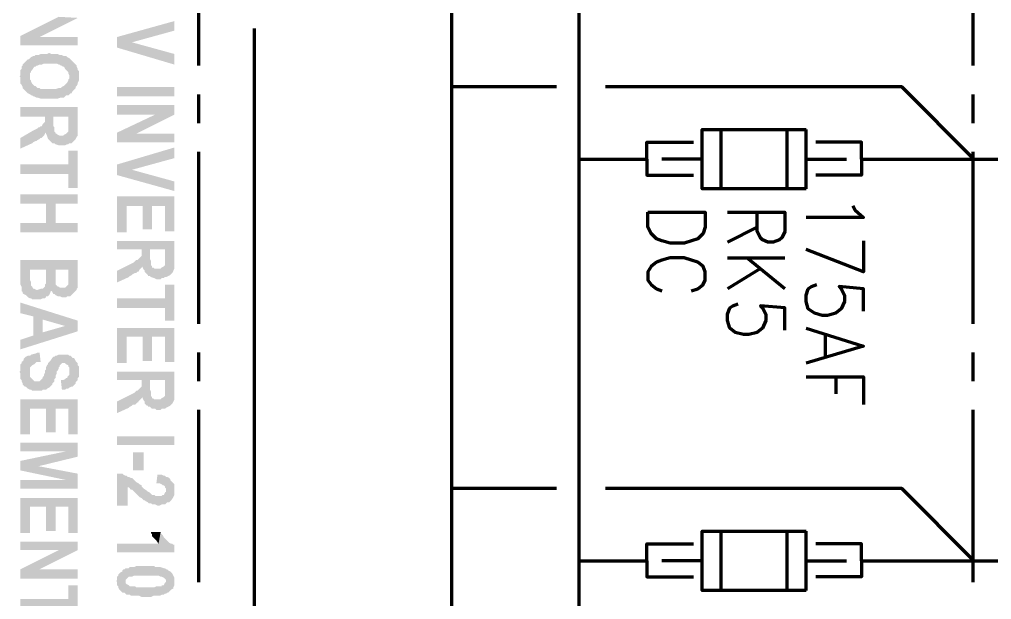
# Model space of a CAD drawing. Header units: inches. Extents: x -186 to 186, y -282 to 282.
# Drawn here: x 77.41 to 111.32, y -70.94 to -50.72 of the extents above; entities that cross this region are included whole.
import ezdxf

# ---------------------------------------------------------------- set-up
doc = ezdxf.new("R2010")
doc.units = ezdxf.units.IN
doc.header["$MEASUREMENT"] = 0
doc.layers.add('H', color=7, linetype='CONTINUOUS', lineweight=100)
doc.layers.add('P', color=250, linetype='CONTINUOUS', lineweight=100)

msp = doc.modelspace()

# ---------------------------------------------------------------- hatches: boundary and pattern name
at = {"layer": 'H', "linetype": 'Continuous'}
for points in [[(79.444, -50.667), (78.778, -50.63), (77.444, -51.296), (78.111, -51.333)], [(82.815, -51.111), (82.815, -50.778), (80.815, -51.333), (81.333, -51.519)], [(79.444, -51.63), (79.444, -51.333), (78.111, -51.333), (77.444, -51.296), (77.444, -51.63)], [(82.815, -52.296), (82.815, -51.926), (81.333, -51.519), (80.815, -51.333), (80.815, -51.704)], [(79.481, -52.704), (79.481, -52.593), (79.481, -52.519), (79.444, -52.481), (79.444, -52.444), (79.407, -52.37), (79.407, -52.333), (79.37, -52.296), (79.333, -52.259), (79.296, -52.222), (79.259, -52.185), (79.222, -52.148), (79.185, -52.111), (79.148, -52.074), (79.074, -52.037), (79.037, -52), (79, -52), (78.963, -52), (78.889, -51.963), (78.852, -51.963), (78.815, -51.963), (78.741, -51.926), (78.667, -51.926), (78.63, -51.926), (78.519, -51.926), (78.444, -51.889), (78.37, -51.926), (78.259, -51.926), (78.185, -51.926), (78.148, -51.926), (78.074, -51.963), (78.037, -51.963), (77.963, -51.963), (77.926, -52), (77.889, -52), (77.815, -52.037), (77.778, -52.074), (77.741, -52.111), (77.704, -52.111), (77.667, -52.148), (77.593, -52.222), (77.556, -52.259), (77.519, -52.296), (77.519, -52.333), (77.481, -52.37), (77.481, -52.444), (77.444, -52.481), (77.444, -52.519), (77.444, -52.593), (77.444, -52.667), (77.407, -52.704), (77.444, -52.741), (77.444, -52.852), (77.444, -52.926), (77.444, -52.963), (77.481, -53), (77.519, -53.074), (77.519, -53.111), (77.556, -53.148), (77.593, -53.185), (77.63, -53.222), (77.667, -53.259), (77.704, -53.296), (77.778, -53.333), (77.778, -52.704), (77.778, -52.667), (77.778, -52.593), (77.815, -52.556), (77.815, -52.519), (77.852, -52.481), (77.926, -52.37), (77.963, -52.37), (78, -52.333), (78.037, -52.333), (78.111, -52.296), (78.148, -52.296), (78.185, -52.296), (78.259, -52.259), (78.333, -52.259), (78.556, -52.259), (78.63, -52.259), (78.704, -52.259), (78.778, -52.296), (78.815, -52.296), (78.852, -52.333), (78.889, -52.333), (78.926, -52.37), (78.963, -52.37), (79, -52.444), (79.037, -52.481), (79.074, -52.519), (79.111, -52.556), (79.111, -52.593), (79.148, -52.667), (79.148, -52.704), (79.185, -53.296), (79.222, -53.296), (79.259, -53.222), (79.296, -53.185), (79.333, -53.148), (79.37, -53.111), (79.37, -53.074), (79.407, -53.037), (79.444, -52.963), (79.444, -52.926), (79.481, -52.852), (79.481, -52.815), (79.481, -52.778)], [(79.185, -53.296), (79.148, -52.704), (79.148, -52.778), (79.111, -52.815), (79.111, -52.852), (79.074, -52.926), (79.037, -52.963), (79, -53), (78.963, -53.037), (78.889, -53.074), (78.852, -53.111), (78.778, -53.111), (78.667, -53.148), (78.593, -53.148), (78.333, -53.148), (78.259, -53.148), (78.185, -53.148), (78.148, -53.148), (78.111, -53.111), (78.037, -53.111), (78, -53.074), (77.963, -53.037), (77.926, -53.037), (77.889, -53), (77.852, -52.963), (77.815, -52.889), (77.815, -52.852), (77.778, -52.815), (77.778, -52.778), (77.778, -52.704), (77.778, -53.333), (77.815, -53.37), (77.852, -53.37), (77.889, -53.407), (77.926, -53.407), (78, -53.444), (78.037, -53.444), (78.148, -53.481), (78.185, -53.481), (78.259, -53.481), (78.63, -53.481), (78.704, -53.481), (78.741, -53.481), (78.852, -53.444), (78.963, -53.444), (79, -53.407), (79.037, -53.37), (79.111, -53.37), (79.148, -53.333)], [(80.815, -53.407), (82.815, -53.407), (82.815, -53.074), (80.815, -53.074)], [(79.444, -54.481), (79.444, -53.778), (77.444, -53.778), (77.444, -54.111), (78.296, -54.111), (78.296, -54.148), (78.296, -54.704), (78.333, -54.667), (78.333, -54.704), (78.37, -54.778), (78.407, -54.889), (78.444, -54.926), (78.481, -54.963), (78.519, -55), (78.556, -55.037), (78.593, -54.111), (79.111, -54.111), (79.111, -54.37), (79.111, -55.074), (79.148, -55.037), (79.222, -55.037), (79.259, -55), (79.296, -54.963), (79.37, -54.889), (79.407, -54.815), (79.444, -54.778), (79.444, -54.704), (79.444, -54.667), (79.444, -54.593), (79.444, -54.519)], [(82.815, -54.037), (82.815, -53.704), (80.815, -53.704), (80.815, -54.037), (82.148, -54.037)], [(78.296, -54.704), (78.296, -54.148), (78.296, -54.296), (78.259, -54.333), (78.222, -54.37), (78.185, -54.444), (78.148, -54.444), (78.111, -54.481), (78.074, -54.481), (78.037, -54.519), (77.963, -54.556), (77.889, -54.593), (77.444, -54.852), (77.444, -55.222), (77.852, -55.037), (77.889, -55), (77.963, -54.963), (78, -54.963), (78.037, -54.926), (78.111, -54.889), (78.148, -54.852), (78.185, -54.852), (78.222, -54.815), (78.259, -54.778)], [(79.111, -55.074), (79.111, -54.37), (79.111, -54.593), (79.111, -54.63), (79.037, -54.704), (78.963, -54.741), (78.926, -54.778), (78.815, -54.778), (78.741, -54.741), (78.704, -54.704), (78.667, -54.704), (78.667, -54.667), (78.63, -54.63), (78.63, -54.593), (78.63, -54.481), (78.593, -54.444), (78.593, -54.111), (78.556, -55.037), (78.63, -55.037), (78.667, -55.074), (78.778, -55.111), (78.815, -55.111), (78.963, -55.111), (79, -55.111), (79.074, -55.074)], [(82.815, -54.037), (82.148, -54.037), (80.815, -54.667), (81.481, -54.704)], [(82.815, -55), (82.815, -54.704), (81.481, -54.704), (80.815, -54.667), (80.815, -55)], [(82.815, -55.556), (82.815, -55.185), (80.815, -55.778), (81.333, -55.963)], [(79.444, -56.593), (79.444, -55.296), (79.111, -55.296), (79.111, -55.778), (77.444, -55.778), (77.444, -56.111), (79.111, -56.111), (79.111, -56.593)], [(82.815, -56.704), (82.815, -56.37), (81.333, -55.963), (80.815, -55.778), (80.815, -56.148)], [(79.444, -57.148), (79.444, -56.815), (77.444, -56.815), (77.444, -57.148), (78.333, -57.148), (78.333, -57.815), (78.667, -57.148)], [(82.815, -58.111), (82.815, -56.889), (80.815, -56.889), (80.815, -58.148), (81.148, -58.148), (81.148, -57.222), (81.704, -57.222), (81.704, -58.037), (82.037, -58.037), (82.037, -57.222), (82.481, -57.222), (82.481, -58.111)], [(79.444, -58.148), (79.444, -57.815), (78.667, -57.815), (78.667, -57.148), (78.333, -57.815), (77.444, -57.815), (77.444, -58.148)], [(82.815, -59.111), (82.815, -58.444), (80.815, -58.444), (80.815, -58.741), (81.667, -58.741), (81.667, -58.815), (81.667, -59.37), (81.704, -59.333), (81.704, -59.37), (81.741, -59.444), (81.778, -59.481), (81.778, -59.519), (81.815, -59.556), (81.889, -59.63), (81.889, -59.667), (81.963, -59.667), (81.963, -58.741), (82.481, -58.741), (82.481, -59), (82.481, -59.704), (82.519, -59.704), (82.593, -59.667), (82.667, -59.63), (82.741, -59.556), (82.778, -59.481), (82.815, -59.407), (82.815, -59.37), (82.815, -59.333), (82.815, -59.259), (82.815, -59.185)], [(81.667, -59.37), (81.667, -58.815), (81.667, -58.963), (81.63, -59), (81.593, -59.037), (81.556, -59.074), (81.519, -59.111), (81.481, -59.111), (81.444, -59.148), (81.407, -59.185), (81.333, -59.222), (81.259, -59.259), (80.815, -59.481), (80.815, -59.889), (81.222, -59.704), (81.259, -59.667), (81.333, -59.63), (81.37, -59.593), (81.444, -59.556), (81.481, -59.556), (81.519, -59.519), (81.556, -59.519), (81.593, -59.444), (81.63, -59.407)], [(82.481, -59.704), (82.481, -59), (82.481, -59.259), (82.481, -59.296), (82.444, -59.333), (82.37, -59.37), (82.333, -59.407), (82.296, -59.407), (82.185, -59.407), (82.111, -59.407), (82.074, -59.37), (82.037, -59.37), (82.037, -59.333), (82, -59.296), (82, -59.222), (82, -59.148), (81.963, -59.074), (81.963, -58.741), (81.963, -59.667), (82, -59.704), (82.111, -59.741), (82.185, -59.778), (82.333, -59.778), (82.37, -59.741), (82.444, -59.741)], [(79.444, -59.778), (79.444, -59.111), (77.444, -59.111), (77.444, -59.963), (77.481, -60.037), (77.481, -60.111), (77.481, -60.148), (77.481, -60.185), (77.519, -60.222), (77.519, -60.259), (77.556, -60.296), (77.63, -60.333), (77.667, -60.37), (77.704, -60.407), (77.778, -60.444), (77.778, -59.444), (78.333, -59.444), (78.333, -59.704), (78.333, -60.407), (78.333, -60.37), (78.407, -60.37), (78.444, -60.333), (78.481, -60.259), (78.481, -60.222), (78.519, -60.185), (78.556, -60.222), (78.593, -60.296), (78.63, -60.296), (78.667, -59.444), (79.111, -59.444), (79.111, -59.63), (79.148, -60.37), (79.185, -60.37), (79.222, -60.333), (79.259, -60.296), (79.296, -60.259), (79.333, -60.222), (79.407, -60.148), (79.407, -60.111), (79.444, -60.074), (79.444, -60.037), (79.444, -59.963), (79.444, -59.889), (79.444, -59.852)], [(78.333, -60.407), (78.333, -59.704), (78.333, -59.926), (78.296, -59.963), (78.296, -60), (78.296, -60.037), (78.259, -60.074), (78.222, -60.111), (78.148, -60.111), (78.037, -60.148), (78, -60.148), (77.926, -60.111), (77.889, -60.111), (77.852, -60.037), (77.815, -60), (77.815, -59.889), (77.778, -59.815), (77.778, -59.444), (77.778, -60.444), (77.815, -60.444), (77.852, -60.481), (77.926, -60.481), (78.148, -60.481), (78.222, -60.444), (78.296, -60.444)], [(79.148, -60.37), (79.111, -59.63), (79.111, -59.778), (79.111, -59.852), (79.111, -59.963), (79.074, -60), (79.037, -60.037), (79, -60.074), (78.963, -60.074), (78.815, -60.074), (78.778, -60.037), (78.741, -60.037), (78.704, -60), (78.667, -59.963), (78.667, -59.889), (78.667, -59.852), (78.667, -59.444), (78.63, -60.296), (78.667, -60.333), (78.741, -60.37), (78.778, -60.37), (78.815, -60.37), (78.889, -60.407), (79.037, -60.407), (79.074, -60.37)], [(82.815, -61.222), (82.815, -59.963), (82.481, -59.963), (82.481, -60.444), (80.815, -60.444), (80.815, -60.778), (82.481, -60.778), (82.481, -61.222)], [(79.444, -61.593), (79.444, -61.222), (77.444, -60.593), (77.444, -60.963), (77.889, -61.074), (77.889, -61.741), (78.222, -61.185), (79, -61.407)], [(79.444, -61.593), (79, -61.407), (78.222, -61.63), (78.222, -61.185), (77.889, -61.741), (77.444, -61.889), (77.444, -62.222)], [(82.815, -62.667), (82.815, -61.481), (80.815, -61.481), (80.815, -62.704), (81.148, -62.704), (81.148, -61.778), (81.704, -61.778), (81.704, -62.63), (82.037, -62.63), (82.037, -61.778), (82.481, -61.778), (82.481, -62.667)], [(78.148, -62.667), (78.111, -62.333), (78.037, -62.333), (77.963, -62.37), (77.815, -62.407), (77.778, -62.444), (77.704, -62.444), (77.778, -63), (77.778, -62.963), (77.778, -62.889), (77.778, -62.852), (77.815, -62.815), (77.852, -62.778), (77.926, -62.741), (77.963, -62.704), (78, -62.667), (78.074, -62.667)], [(79.481, -63), (79.481, -62.889), (79.481, -62.815), (79.444, -62.778), (79.444, -62.704), (79.407, -62.667), (79.37, -62.63), (79.333, -62.556), (79.296, -62.519), (79.259, -62.519), (79.222, -62.481), (79.185, -62.444), (79.148, -62.444), (79.111, -62.407), (79.037, -62.407), (78.815, -62.407), (78.778, -62.407), (78.704, -62.444), (78.667, -62.444), (78.63, -62.481), (78.593, -62.481), (78.556, -62.519), (78.481, -62.63), (78.444, -62.667), (78.407, -62.704), (78.407, -62.741), (78.37, -62.778), (78.333, -62.852), (78.333, -62.926), (78.296, -62.963), (78.296, -63.037), (78.259, -63.111), (78.259, -63.148), (78.222, -63.185), (78.222, -63.222), (78.185, -63.259), (78.148, -63.296), (78.111, -63.333), (77.963, -63.333), (77.926, -63.333), (77.889, -63.296), (77.852, -63.259), (77.815, -63.222), (77.778, -63.185), (77.778, -63.148), (77.778, -63.074), (77.778, -63), (77.704, -62.444), (77.63, -62.481), (77.593, -62.519), (77.556, -62.556), (77.556, -62.593), (77.519, -62.63), (77.481, -62.667), (77.481, -62.704), (77.444, -62.741), (77.444, -62.815), (77.444, -62.852), (77.444, -62.963), (77.407, -63), (77.444, -63.074), (77.444, -63.148), (77.444, -63.185), (77.444, -63.259), (77.481, -63.296), (77.481, -63.333), (77.519, -63.407), (77.519, -63.444), (77.556, -63.481), (77.593, -63.519), (77.63, -63.519), (77.667, -63.556), (77.704, -63.593), (77.778, -63.63), (77.815, -63.63), (77.852, -63.667), (77.926, -63.667), (77.963, -63.667), (78.148, -63.667), (78.185, -63.667), (78.222, -63.63), (78.296, -63.63), (78.333, -63.63), (78.37, -63.593), (78.444, -63.556), (78.481, -63.519), (78.519, -63.481), (78.556, -63.444), (78.556, -63.407), (78.593, -63.37), (78.63, -63.333), (78.63, -63.259), (78.667, -63.222), (78.667, -63.148), (78.704, -63.074), (78.704, -63), (78.741, -62.963), (78.778, -62.889), (78.778, -62.852), (78.815, -62.815), (78.815, -62.778), (78.852, -62.741), (78.889, -62.704), (78.963, -62.704), (79, -62.704), (79.037, -62.741), (79.111, -62.778), (79.111, -62.815), (79.148, -62.852), (79.148, -62.926), (79.148, -63), (79.148, -63.556), (79.222, -63.519), (79.259, -63.519), (79.296, -63.481), (79.333, -63.444), (79.37, -63.407), (79.37, -63.37), (79.407, -63.333), (79.444, -63.296), (79.444, -63.222), (79.481, -63.185), (79.481, -63.111), (79.481, -63.074)], [(79.148, -63.556), (79.148, -63), (79.148, -63.037), (79.148, -63.111), (79.111, -63.148), (79.074, -63.185), (79.074, -63.222), (79.037, -63.222), (79, -63.259), (78.926, -63.296), (78.852, -63.296), (78.889, -63.63), (79, -63.63), (79.037, -63.593), (79.111, -63.593)], [(82.815, -63.667), (82.815, -63), (80.815, -63), (80.815, -63.296), (81.667, -63.296), (81.667, -63.37), (81.667, -63.926), (81.704, -63.889), (81.704, -63.926), (81.741, -64), (81.778, -64.037), (81.778, -64.111), (81.815, -64.148), (81.852, -64.185), (81.889, -64.185), (81.889, -64.222), (81.963, -64.222), (81.963, -63.296), (82.481, -63.296), (82.481, -63.556), (82.481, -64.296), (82.519, -64.259), (82.593, -64.222), (82.667, -64.185), (82.704, -64.148), (82.741, -64.111), (82.778, -64.037), (82.815, -63.963), (82.815, -63.926), (82.815, -63.889), (82.815, -63.815), (82.815, -63.741)], [(81.667, -63.926), (81.667, -63.37), (81.667, -63.519), (81.63, -63.556), (81.593, -63.593), (81.556, -63.63), (81.519, -63.667), (81.481, -63.667), (81.444, -63.704), (81.407, -63.741), (81.333, -63.778), (81.259, -63.815), (80.815, -64.037), (80.815, -64.444), (81.222, -64.259), (81.259, -64.222), (81.333, -64.185), (81.37, -64.148), (81.444, -64.148), (81.481, -64.111), (81.519, -64.074), (81.556, -64.074), (81.556, -64.037), (81.593, -64), (81.63, -63.963)], [(82.481, -64.296), (82.481, -63.556), (82.481, -63.815), (82.481, -63.852), (82.444, -63.889), (82.37, -63.926), (82.333, -63.963), (82.296, -63.963), (82.185, -63.963), (82.111, -63.963), (82.074, -63.926), (82.037, -63.926), (82.037, -63.889), (82, -63.852), (82, -63.815), (82, -63.704), (81.963, -63.63), (81.963, -63.296), (81.963, -64.222), (82, -64.259), (82.037, -64.296), (82.111, -64.296), (82.148, -64.296), (82.185, -64.333), (82.333, -64.333), (82.37, -64.296), (82.444, -64.296)], [(79.444, -65.185), (79.444, -63.963), (77.444, -63.963), (77.444, -65.185), (77.778, -65.185), (77.778, -64.296), (78.333, -64.296), (78.333, -65.111), (78.667, -65.111), (78.667, -64.296), (79.111, -64.296), (79.111, -65.185)], [(80.815, -65.556), (82.815, -65.556), (82.815, -65.259), (80.815, -65.259)], [(79.444, -65.963), (79.444, -65.481), (77.444, -65.481), (77.444, -65.778), (79.037, -65.778)], [(79.444, -65.963), (79.037, -65.778), (77.444, -66.111), (78.074, -66.296)], [(79.444, -67.074), (79.444, -66.556), (78.074, -66.296), (77.444, -66.111), (77.444, -66.444), (79.037, -66.778)], [(81.37, -66.444), (81.741, -66.444), (81.741, -65.815), (81.37, -65.815)], [(79.444, -67.074), (79.037, -66.778), (77.444, -66.778), (77.444, -67.074)], [(82.519, -67.593), (82.519, -67.111), (82.519, -67.185), (82.481, -67.222), (82.444, -67.296), (82.407, -67.296), (82.37, -67.333), (82.296, -67.333), (82.222, -67.333), (82.148, -67.333), (82.111, -67.296), (82.037, -67.296), (82, -67.259), (81.963, -67.222), (81.889, -67.185), (81.852, -67.148), (81.741, -67.074), (81.667, -67), (81.667, -66.963), (81.593, -66.926), (81.556, -66.889), (81.481, -66.852), (81.444, -66.815), (81.407, -66.778), (81.37, -66.741), (81.333, -66.704), (81.296, -66.704), (81.222, -66.667), (81.185, -66.667), (81.148, -66.63), (81.111, -66.63), (81.037, -66.593), (81, -66.556), (80.926, -66.556), (80.889, -66.556), (80.815, -66.556), (80.815, -67.667), (81.185, -67.667), (81.185, -67.037), (81.222, -67.037), (81.296, -67.111), (81.333, -67.111), (81.37, -67.148), (81.407, -67.185), (81.444, -67.222), (81.519, -67.296), (81.556, -67.333), (81.593, -67.37), (81.667, -67.407), (81.704, -67.444), (81.741, -67.481), (81.778, -67.481), (81.815, -67.519), (81.889, -67.556), (81.926, -67.593), (82, -67.593), (82.037, -67.63), (82.111, -67.63), (82.148, -67.63), (82.222, -67.667), (82.296, -67.667), (82.37, -67.63), (82.407, -67.63), (82.481, -67.63)], [(82.815, -67.148), (82.815, -67.037), (82.815, -67), (82.815, -66.926), (82.778, -66.889), (82.704, -66.815), (82.667, -66.778), (82.667, -66.741), (82.63, -66.704), (82.556, -66.667), (82.519, -66.667), (82.481, -66.63), (82.444, -66.63), (82.37, -66.593), (82.296, -66.593), (82.222, -66.593), (82.185, -66.889), (82.222, -66.889), (82.296, -66.889), (82.37, -66.926), (82.407, -66.963), (82.444, -66.963), (82.481, -67), (82.481, -67.037), (82.519, -67.074), (82.519, -67.111), (82.519, -67.593), (82.556, -67.556), (82.63, -67.556), (82.667, -67.519), (82.704, -67.481), (82.778, -67.37), (82.815, -67.296), (82.815, -67.259), (82.815, -67.185)], [(79.444, -68.63), (79.444, -67.407), (77.444, -67.407), (77.444, -68.63), (77.778, -68.63), (77.778, -67.704), (78.333, -67.704), (78.333, -68.556), (78.667, -68.556), (78.667, -67.704), (79.111, -67.704), (79.111, -68.63)], [(82.815, -69.296), (82.815, -69.037), (82.778, -69.037), (82.741, -69), (82.704, -69), (82.63, -68.963), (82.593, -68.926), (82.481, -68.815), (82.444, -68.778), (82.407, -68.704), (82.37, -68.667), (82.333, -68.63), (82.333, -68.593), (82.259, -69), (80.815, -69), (80.815, -69.296)], [(82.333, -68.593), (81.963, -68.593), (82, -68.593), (82, -68.63), (82.037, -68.667), (82.037, -68.741), (82.074, -68.778), (82.111, -68.815), (82.148, -68.852), (82.185, -68.889), (82.259, -69)], [(79.444, -69.222), (79.444, -68.926), (77.444, -68.926), (77.444, -69.222), (78.778, -69.222)], [(79.444, -69.222), (78.778, -69.222), (77.444, -69.889), (78.111, -69.889)], [(82.815, -70.296), (82.815, -70.259), (82.815, -70.222), (82.815, -70.185), (82.778, -70.111), (82.741, -70.037), (82.704, -70), (82.667, -69.963), (82.593, -69.926), (82.556, -69.889), (82.519, -69.889), (82.481, -69.852), (82.444, -69.852), (82.333, -69.815), (82.259, -69.815), (82.222, -69.815), (82.148, -69.815), (82.111, -69.778), (82.037, -69.778), (81.963, -69.778), (81.667, -69.778), (81.593, -69.778), (81.481, -69.778), (81.407, -69.815), (81.37, -69.815), (81.296, -69.815), (81.259, -69.815), (81.222, -69.852), (81.148, -69.852), (81.111, -69.852), (81.074, -69.889), (81.111, -70.296), (81.111, -70.259), (81.148, -70.222), (81.185, -70.185), (81.222, -70.148), (81.296, -70.148), (81.333, -70.148), (81.407, -70.111), (81.444, -70.111), (81.519, -70.111), (82.074, -70.111), (82.148, -70.111), (82.259, -70.111), (82.333, -70.148), (82.37, -70.148), (82.444, -70.185), (82.481, -70.222), (82.519, -70.259), (82.519, -70.296), (82.519, -70.741), (82.556, -70.704), (82.593, -70.704), (82.63, -70.667), (82.667, -70.63), (82.704, -70.593), (82.778, -70.556), (82.778, -70.519), (82.815, -70.444), (82.815, -70.407), (82.815, -70.37)], [(79.444, -70.222), (79.444, -69.889), (78.111, -69.889), (77.444, -69.889), (77.444, -70.222)], [(82.519, -70.741), (82.519, -70.296), (82.519, -70.333), (82.481, -70.37), (82.444, -70.444), (82.37, -70.444), (82.37, -70.481), (82.333, -70.481), (82.296, -70.481), (82.259, -70.481), (82.185, -70.481), (82.111, -70.519), (81.481, -70.519), (81.444, -70.481), (81.37, -70.481), (81.333, -70.481), (81.296, -70.481), (81.259, -70.481), (81.222, -70.444), (81.148, -70.407), (81.111, -70.37), (81.111, -70.296), (81.074, -69.889), (81.037, -69.889), (81, -69.926), (81, -69.963), (80.926, -70), (80.889, -70.037), (80.852, -70.074), (80.852, -70.111), (80.815, -70.148), (80.815, -70.185), (80.815, -70.259), (80.778, -70.296), (80.815, -70.333), (80.815, -70.407), (80.815, -70.444), (80.852, -70.481), (80.852, -70.519), (80.889, -70.593), (80.926, -70.63), (80.963, -70.667), (81, -70.704), (81.037, -70.704), (81.074, -70.704), (81.111, -70.741), (81.148, -70.778), (81.185, -70.778), (81.259, -70.778), (81.296, -70.815), (81.333, -70.815), (81.407, -70.815), (81.481, -70.815), (81.593, -70.815), (81.667, -70.852), (82, -70.852), (82.074, -70.815), (82.148, -70.815), (82.185, -70.815), (82.259, -70.815), (82.296, -70.815), (82.37, -70.778), (82.407, -70.778), (82.444, -70.778), (82.481, -70.741)], [(79.444, -71.741), (79.444, -70.444), (79.111, -70.444), (79.111, -70.926), (77.444, -70.926), (77.444, -71.259), (79.111, -71.259), (79.111, -71.741)]]:
    msp.add_hatch(color=0, dxfattribs=at).paths.add_polyline_path(points)

# ---------------------------------------------------------------- linework, layer by layer
at = {"layer": 'P', "color": 0, "linetype": 'Continuous'}
for points in [[(92.481, -33.593), (92.481, -88.481)], [(96.926, -33.593), (96.926, -88.481)], [(83.667, -52.333), (83.667, -46.333)], [(110.667, -46.333), (110.667, -52.333)], [(85.593, -51.037), (85.593, -73.556)], [(96.148, -53.074), (92.481, -53.074)], [(110.704, -55.593), (108.185, -53.074), (97.852, -53.074)], [(83.667, -54.333), (83.667, -53.333)], [(110.667, -53.333), (110.667, -54.333)], [(104.852, -56.63), (101.222, -56.63), (101.222, -54.556), (104.852, -54.556)], [(101.222, -56.63), (101.222, -54.556)], [(101.889, -56.63), (101.889, -54.556)], [(104.185, -56.63), (104.185, -54.556)], [(104.852, -56.63), (104.852, -54.556)], [(99.296, -55.593), (99.296, -55), (100.926, -55)], [(106.778, -55.593), (106.778, -55), (105.185, -55)], [(83.667, -61.333), (83.667, -55.333)], [(96.926, -55.593), (99.296, -55.593)], [(99.296, -55.593), (99.296, -56.148), (100.926, -56.148)], [(101.222, -55.593), (99.815, -55.593)], [(104.852, -55.593), (106.259, -55.593)], [(106.778, -55.593), (106.778, -56.148), (105.185, -56.148)], [(106.778, -55.593), (110.667, -55.593)], [(110.667, -55.333), (110.667, -61.333)], [(110.667, -55.593), (120.63, -55.593)], [(106.481, -57.222), (106.556, -57.37), (106.852, -57.63), (104.852, -57.63)], [(99.333, -57.444), (101.333, -57.444), (101.333, -57.963), (101.259, -58.185), (101.074, -58.37), (100.852, -58.444), (100.593, -58.519), (100.111, -58.519), (99.815, -58.444), (99.63, -58.37), (99.444, -58.185), (99.333, -57.963), (99.333, -57.444)], [(102.111, -57.444), (104.111, -57.444), (104.111, -58.111), (104, -58.333), (103.926, -58.407), (103.704, -58.481), (103.519, -58.481), (103.333, -58.407), (103.259, -58.333), (103.148, -58.111), (103.148, -57.444)], [(103.148, -57.963), (102.111, -58.481)], [(106.852, -58.444), (106.852, -59.519), (104.852, -58.741)], [(100.852, -60.185), (101.074, -60.111), (101.259, -59.963), (101.333, -59.815), (101.333, -59.519), (101.259, -59.333), (101.074, -59.185), (100.852, -59.111), (100.593, -59.037), (100.111, -59.037), (99.815, -59.111), (99.63, -59.185), (99.444, -59.333), (99.333, -59.519), (99.333, -59.815), (99.444, -59.963), (99.63, -60.111), (99.815, -60.185)], [(102.111, -59.037), (104.111, -59.037)], [(104.111, -60.111), (102.778, -59.037)], [(103.259, -59.407), (102.111, -60.111)], [(106.852, -60.889), (106.852, -60.111), (106, -60.037), (106.074, -60.111), (106.185, -60.333), (106.185, -60.556), (106.074, -60.815), (105.889, -60.963), (105.593, -61.037), (105.407, -61.037), (105.148, -60.963), (104.926, -60.815), (104.852, -60.556), (104.852, -60.333), (104.926, -60.111), (105.037, -60.037), (105.222, -59.963)], [(104.111, -61.556), (104.111, -60.778), (103.259, -60.704), (103.333, -60.778), (103.444, -61), (103.444, -61.222), (103.333, -61.481), (103.148, -61.63), (102.852, -61.704), (102.667, -61.704), (102.37, -61.63), (102.185, -61.481), (102.111, -61.222), (102.111, -61), (102.185, -60.778), (102.296, -60.704), (102.481, -60.63)], [(104.852, -61.481), (106.852, -62.111), (104.852, -62.704)], [(105.519, -61.704), (105.519, -62.481)], [(83.667, -63.333), (83.667, -62.333)], [(110.667, -62.333), (110.667, -63.333)], [(104.852, -63.185), (106.852, -63.185), (106.852, -64.148)], [(105.889, -63.185), (105.889, -63.778)], [(83.667, -70.333), (83.667, -64.333)], [(110.667, -64.333), (110.667, -70.333)], [(96.148, -67.074), (92.481, -67.074)], [(110.704, -69.593), (108.185, -67.074), (97.852, -67.074)], [(104.852, -70.63), (101.222, -70.63), (101.222, -68.556), (104.852, -68.556)], [(101.222, -70.63), (101.222, -68.556)], [(101.889, -70.63), (101.889, -68.556)], [(104.185, -70.63), (104.185, -68.556)], [(104.852, -70.63), (104.852, -68.556)], [(99.296, -69.593), (99.296, -69), (100.926, -69)], [(106.778, -69.593), (106.778, -69), (105.185, -69)], [(96.926, -69.593), (99.296, -69.593)], [(99.296, -69.593), (99.296, -70.148), (100.926, -70.148)], [(101.222, -69.593), (99.815, -69.593)], [(104.852, -69.593), (106.259, -69.593)], [(106.778, -69.593), (106.778, -70.148), (105.185, -70.148)], [(106.778, -69.593), (110.667, -69.593)], [(110.667, -69.593), (120.63, -69.593)]]:
    msp.add_lwpolyline(points, dxfattribs=at)

doc.saveas('drawing.dxf')
